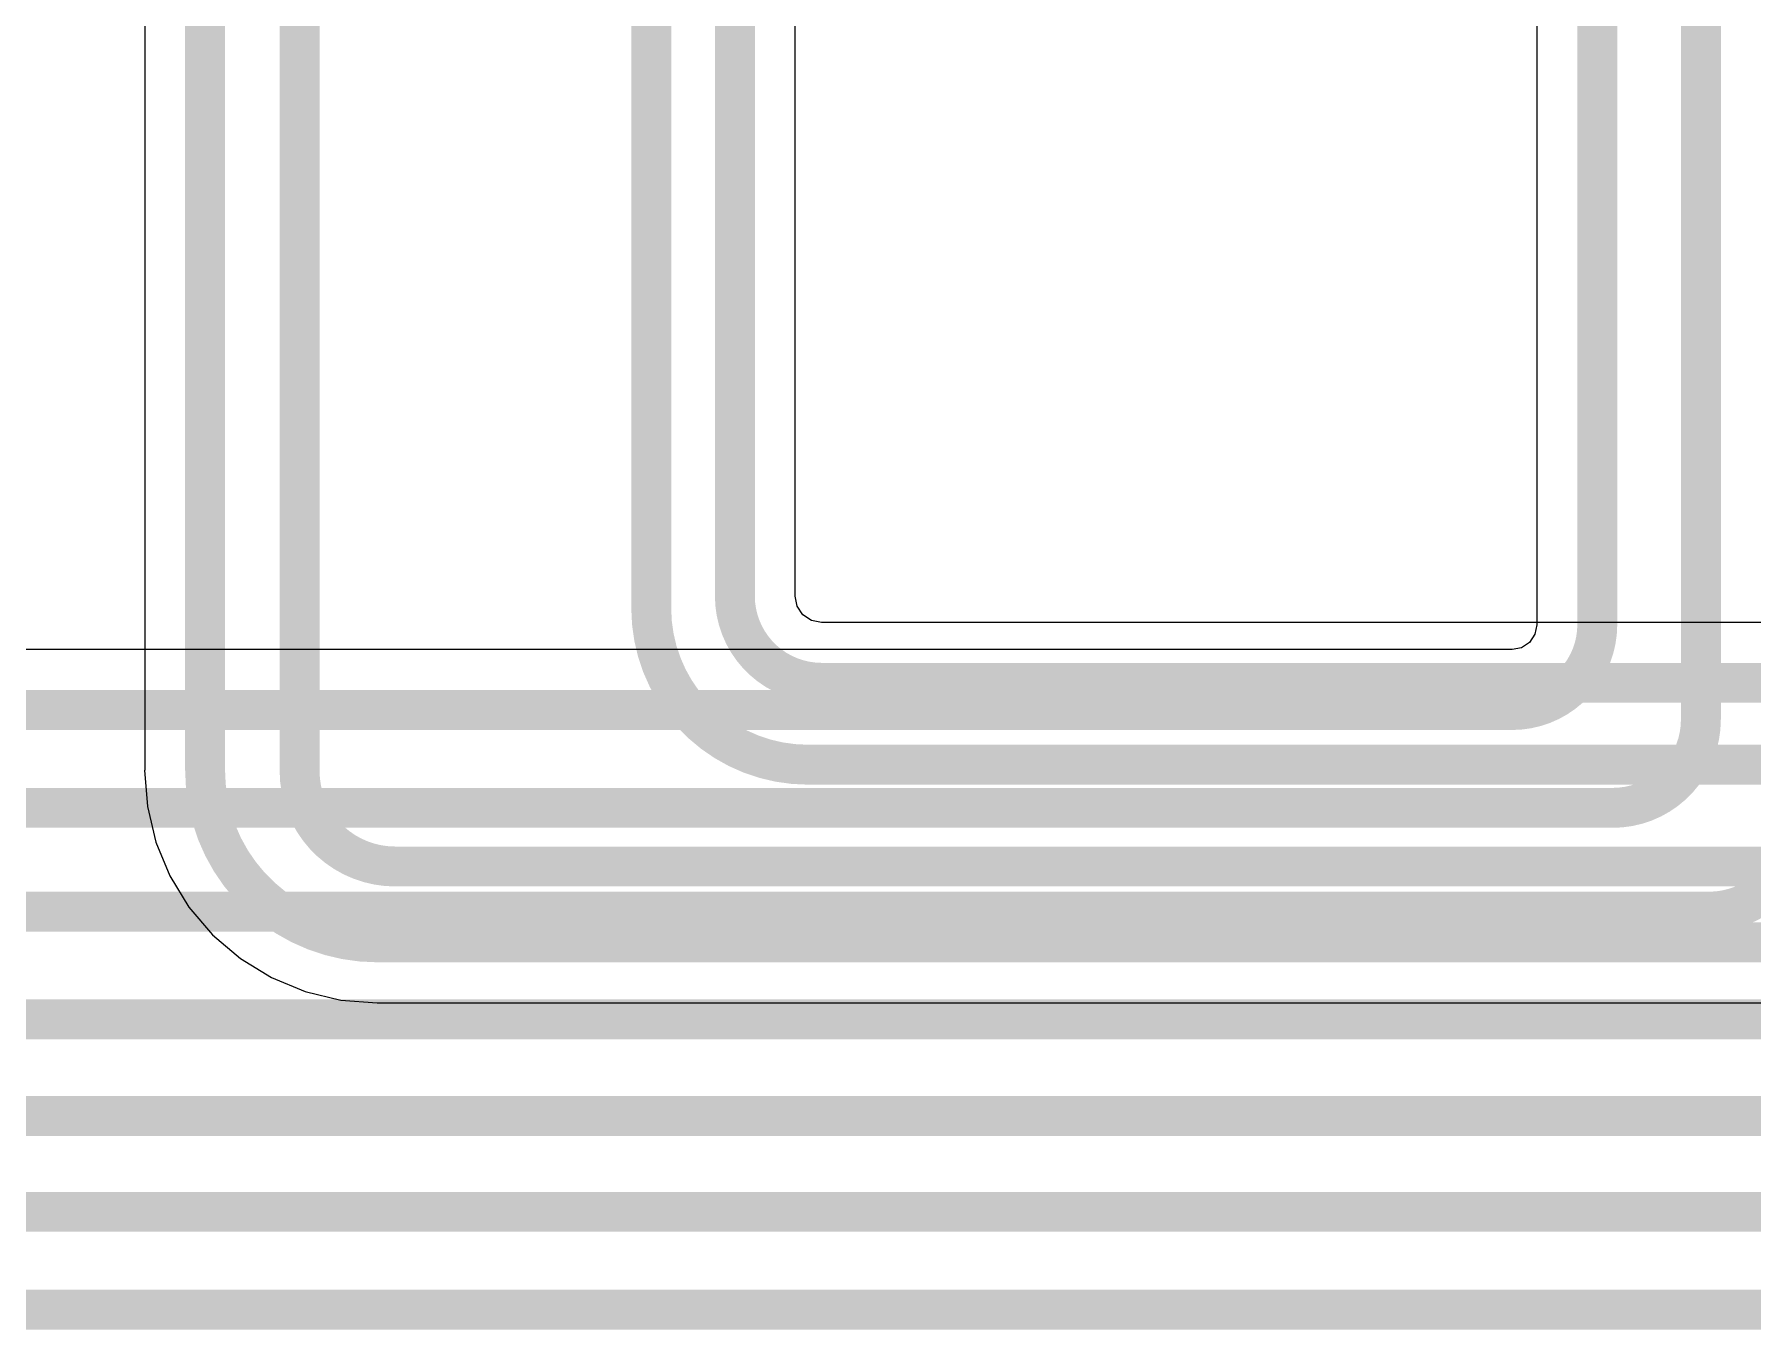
# Model space of a CAD drawing. Header units: inches. Extents: x 0 to 11.4, y 0 to 6.8.
# Drawn here: x 0.846 to 1.707, y 2.573 to 3.222 of the extents above; entities that cross this region are included whole.
import ezdxf

# ---------------------------------------------------------------- set-up
doc = ezdxf.new("R2010")
doc.units = ezdxf.units.IN
doc.header["$MEASUREMENT"] = 0
doc.layers.add('Bottom Layer', color=5, linetype='Continuous')
doc.layers.add('Top Layer', color=1, linetype='Continuous')

msp = doc.modelspace()

# ---------------------------------------------------------------- linework, layer by layer
at = {"layer": 'Bottom Layer'}
for p, q in [((1.22729, 2.94049), (1.22729, 3.57178)), ((0.90135, 3.25441), (0.90135, 2.85324)), ((1.22729, 2.94045), (1.22729, 2.94049)), ((1.22829, 2.93542), (1.22729, 2.94045)), ((1.23116, 2.93112), (1.22829, 2.93542)), ((1.23545, 2.92825), (1.23116, 2.93112)), ((1.24048, 2.92725), (1.23545, 2.92825)), ((1.24052, 2.92726), (1.24048, 2.92725)), ((2.11739, 2.92726), (1.24052, 2.92726)), ((0.90135, 2.85324), (0.90125, 2.85324)), ((0.90125, 2.85324), (0.90269, 2.835)), ((0.90269, 2.835), (0.90696, 2.81721)), ((0.90696, 2.81721), (0.91396, 2.8003)), ((0.91396, 2.8003), (0.92352, 2.7847)), ((0.92352, 2.7847), (0.9354, 2.77079)), ((0.9354, 2.77079), (0.94931, 2.75891)), ((0.94931, 2.75891), (0.96491, 2.74935)), ((0.96491, 2.74935), (0.98182, 2.74235)), ((0.98182, 2.74235), (0.99961, 2.73808)), ((0.99961, 2.73808), (1.01785, 2.73664)), ((1.01785, 2.73664), (1.01785, 2.73674)), ((1.01785, 2.73674), (2.003, 2.73674))]:
    msp.add_line(p, q, dxfattribs=at)
at = {"layer": 'Bottom Layer', "const_width": 0.02}
for points in [[(1.19703, 2.94049), (1.19703, 3.57178)], [(1.15513, 2.93436), (1.15513, 3.48915)], [(0.97896, 2.85282), (0.97896, 3.42459)], [(0.93161, 2.85324), (0.93161, 3.28027)], [(1.24052, 2.897), (2.11739, 2.897)], [(1.23349, 2.856), (2.08969, 2.856)], [(1.02678, 2.805), (2.04932, 2.805)], [(1.01785, 2.767), (2.003, 2.767)]]:
    msp.add_lwpolyline(points, dxfattribs=at)
at = {"layer": 'Bottom Layer', "const_width": 0.01}
for points in [[(1.15013, 2.93436, 1), (1.16013, 2.93436, 1)], [(1.15013, 2.93436, 1), (1.16013, 2.93436, 1)], [(1.19203, 2.94049, 1), (1.20203, 2.94049, 1)], [(1.19203, 2.94049, 1), (1.20203, 2.94049, 1)], [(1.23552, 2.897, 1), (1.24552, 2.897, 1)], [(1.23552, 2.897, 1), (1.24552, 2.897, 1)], [(0.92661, 2.85324, 1), (0.93661, 2.85324, 1)], [(0.92661, 2.85324, 1), (0.93661, 2.85324, 1)], [(0.97396, 2.85282, 1), (0.98396, 2.85282, 1)], [(0.97396, 2.85282, 1), (0.98396, 2.85282, 1)], [(1.22849, 2.856, 1), (1.23849, 2.856, 1)], [(1.22849, 2.856, 1), (1.23849, 2.856, 1)], [(1.02178, 2.805, 1), (1.03178, 2.805, 1)], [(1.02178, 2.805, 1), (1.03178, 2.805, 1)], [(1.01285, 2.767, 1), (1.02285, 2.767, 1)], [(1.01285, 2.767, 1), (1.02285, 2.767, 1)]]:
    msp.add_lwpolyline(points, format="xyb", close=True, dxfattribs=at)
at = {"layer": 'Bottom Layer', "const_width": 0.02}
for points in [[(1.23349, 2.856, -0.414214), (1.15513, 2.93436)], [(1.24052, 2.897, -0.414214), (1.19703, 2.94049)], [(1.01785, 2.767, -0.414214), (0.93161, 2.85324)], [(1.02678, 2.805, -0.414214), (0.97896, 2.85282)]]:
    msp.add_lwpolyline(points, format="xyb", dxfattribs=at)
at = {"layer": 'Top Layer'}
for p, q in [((1.59884, 3.369), (1.59884, 2.92606)), ((1.59789, 2.92131), (1.5952, 2.91727)), ((1.59884, 2.92606), (1.59789, 2.92131)), ((1.59884, 2.92606), (1.59884, 2.92606)), ((1.58641, 2.91363), (0.68099, 2.91363)), ((1.59117, 2.91458), (1.58641, 2.91363)), ((1.58641, 2.91363), (1.58641, 2.91363)), ((1.5952, 2.91727), (1.59117, 2.91458))]:
    msp.add_line(p, q, dxfattribs=at)
at = {"layer": 'Top Layer', "const_width": 0.02}
for points in [[(1.681, 2.87851), (1.681, 3.42459)], [(1.6291, 2.92606), (1.6291, 3.369)], [(0.65513, 2.88337), (1.58641, 2.88337)], [(0.36098, 2.83437), (1.63686, 2.83437)], [(0.69876, 2.78237), (1.68517, 2.78237)], [(0.287, 2.72837), (1.73071, 2.72837)], [(0.60355, 2.68), (1.91362, 2.68)], [(0.552, 2.632), (1.97958, 2.632)], [(0.2391, 2.583), (2.03495, 2.583)]]:
    msp.add_lwpolyline(points, dxfattribs=at)
for points in [[(1.6291, 2.92606, -0.414214), (1.58641, 2.88337)], [(1.681, 2.87851, -0.414214), (1.63686, 2.83437)], [(1.72903, 2.82623, -0.414214), (1.68517, 2.78237)]]:
    msp.add_lwpolyline(points, format="xyb", dxfattribs=at)
at = {"layer": 'Top Layer', "const_width": 0.01}
for points in [[(1.6241, 2.92606, 1), (1.6341, 2.92606, 1)], [(1.6241, 2.92606, 1), (1.6341, 2.92606, 1)], [(1.58141, 2.88337, 1), (1.59141, 2.88337, 1)], [(1.58141, 2.88337, 1), (1.59141, 2.88337, 1)], [(1.676, 2.87851, 1), (1.686, 2.87851, 1)], [(1.676, 2.87851, 1), (1.686, 2.87851, 1)], [(1.63186, 2.83437, 1), (1.64186, 2.83437, 1)], [(1.63186, 2.83437, 1), (1.64186, 2.83437, 1)], [(1.68017, 2.78237, 1), (1.69017, 2.78237, 1)], [(1.68017, 2.78237, 1), (1.69017, 2.78237, 1)]]:
    msp.add_lwpolyline(points, format="xyb", close=True, dxfattribs=at)

doc.saveas('drawing.dxf')
